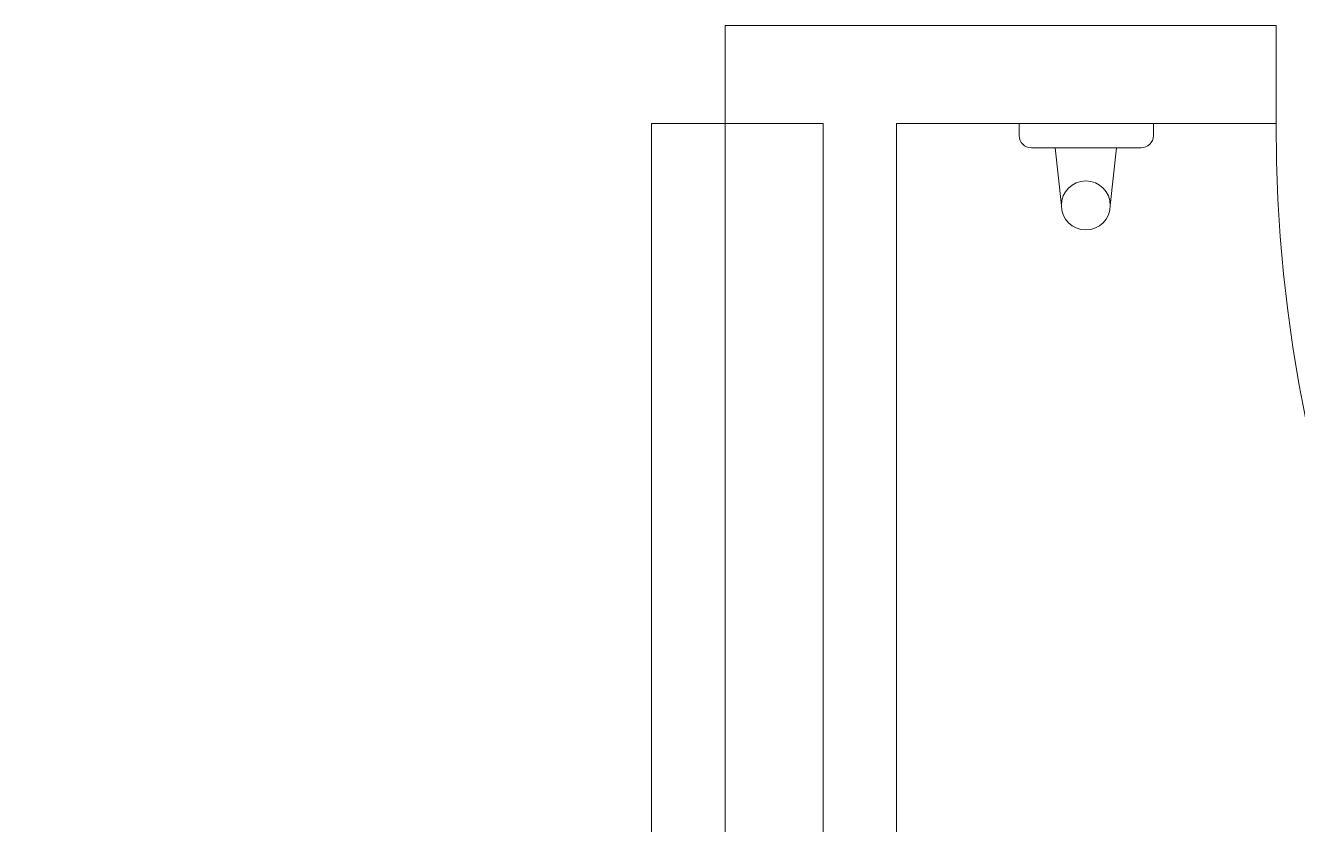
# Model space of a CAD drawing. Header units: millimetres. Extents: x 214 to 1190, y -192 to 1092.
# Drawn here: x 1045.047 to 1045.566, y 68.918 to 69.245 of the extents above; entities that cross this region are included whole.
import ezdxf

# ---------------------------------------------------------------- set-up
doc = ezdxf.new("R2010")
doc.units = ezdxf.units.MM
doc.layers.add('I-ARQ', color=8, linetype='Continuous', lineweight=0)

msp = doc.modelspace()

# ---------------------------------------------------------------- linework, layer by layer
at = {"layer": 'I-ARQ'}
for p, q in [((1045.37263, 69.2447), (1045.33263, 69.2447)), ((1045.33263, 69.2047), (1045.33263, 69.2447)), ((1045.37263, 69.2447), (1045.55763, 69.2447)), ((1045.55763, 69.2047), (1045.55763, 69.2447)), ((1045.37263, 69.2047), (1045.30263, 69.2047)), ((1045.30263, 68.6047), (1045.30263, 69.2047)), ((1045.30263, 69.2047), (1045.33263, 69.2047)), ((1045.33263, 69.2047), (1045.33263, 68.6047)), ((1045.37263, 67.9947), (1045.37263, 69.2047)), ((1045.40263, 67.9947), (1045.40263, 69.2047)), ((1045.55763, 69.2047), (1045.40263, 69.2047)), ((1045.45271, 69.2047), (1045.45271, 69.1997)), ((1045.50755, 69.2047), (1045.45271, 69.2047)), ((1045.50755, 69.2047), (1045.50755, 69.1997)), ((1045.50255, 69.1947), (1045.45771, 69.1947)), ((1045.46743, 69.1947), (1045.46996, 69.17123)), ((1045.49248, 69.1947), (1045.48996, 69.17123))]:
    msp.add_line(p, q, dxfattribs=at)
msp.add_circle((1045.47996, 69.17123), 0.01, dxfattribs=at)
for centre, radius, start, end in [((1045.33263, 69.2047), 0.6, 180, 270), ((1046.15763, 69.2047), 0.6, 180, 270), ((1045.45771, 69.1997), 0.005, 180, 270), ((1045.50255, 69.1997), 0.005, 270, 0)]:
    msp.add_arc(centre, radius, start, end, dxfattribs=at)

doc.saveas('drawing.dxf')
